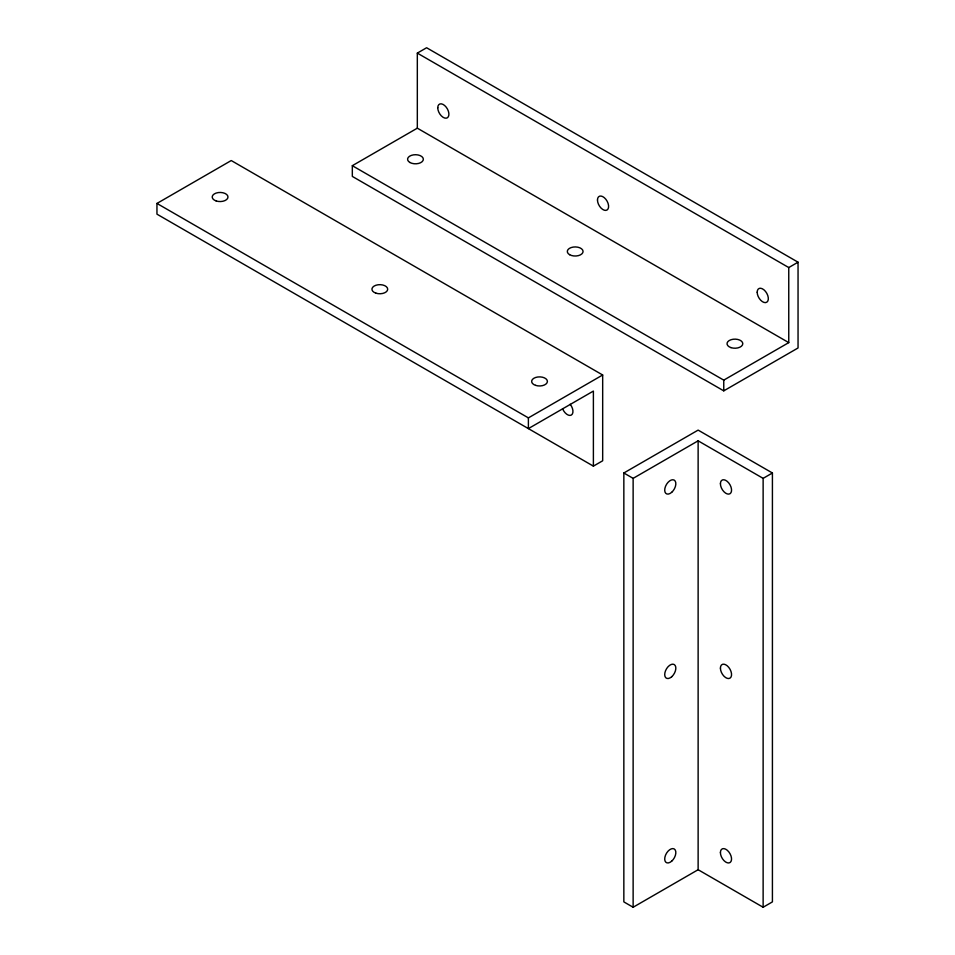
<?xml version="1.0" encoding="UTF-8"?>
<svg xmlns="http://www.w3.org/2000/svg" width="955" height="955" viewBox="0 0 955 955"><rect width="100%" height="100%" fill="white"/><g stroke="black" fill="none" stroke-linecap="round" stroke-linejoin="round"><path stroke-width="1.43" d="M156.954 203.439L231.241 160.547L602.677 374.993L602.677 460.776L593.389 466.136L156.954 214.159L156.954 203.439L528.39 417.884L602.677 374.993M417.323 53.11L426.61 47.75L798.046 262.195L798.046 347.978L723.759 390.858L352.323 176.412L352.323 165.693L417.323 128.173L788.758 342.618L788.758 267.555L417.323 53.11L417.323 128.173M788.758 267.555L798.046 262.195M352.323 165.693L723.759 380.138L788.758 342.618M623.842 472.988L698.129 430.108L772.416 472.988L772.416 901.89L763.129 907.25L698.129 869.718L633.129 907.25L623.842 901.89L623.842 472.988L633.129 478.36L698.129 440.828L763.129 478.36L772.416 472.988M763.129 478.36L763.129 907.25M723.759 380.138L723.759 390.858M698.129 440.828L698.129 869.718M633.129 478.36L633.129 907.25M593.389 466.136L593.389 391.073L528.39 428.604L528.39 417.884M570.171 404.263A7.879 4.548 60 0 1 571.329 415.055A7.879 4.548 60 0 1 562.567 408.668M535.588 385.366A7.879 4.548 0 0 0 547.406 381.427A7.879 4.548 0 0 0 535.588 377.488A7.879 4.548 0 0 0 535.588 385.366M216.152 200.944A7.879 4.548 0 0 0 227.982 197.005A7.879 4.548 0 0 0 216.152 193.065A7.879 4.548 0 0 0 216.152 200.944M375.876 293.149A7.879 4.548 0 0 0 387.694 289.21A7.879 4.548 0 0 0 375.876 285.27A7.879 4.548 0 0 0 375.876 293.149M671.711 492.314A7.879 4.548 -60 0 0 674.218 480.114A7.879 4.548 -60 0 0 664.895 488.375A7.879 4.548 -60 0 0 671.711 492.314M671.711 861.159A7.879 4.548 -60 0 0 674.218 848.959A7.879 4.548 -60 0 0 664.895 857.22A7.879 4.548 -60 0 0 671.711 861.159M720.416 483.719A7.879 4.548 60 0 0 728.772 494.117A7.879 4.548 60 0 0 728.772 482.967A7.879 4.548 60 0 0 720.416 483.719M720.416 852.564A7.879 4.548 60 0 0 728.772 862.962A7.879 4.548 60 0 0 728.772 851.824A7.879 4.548 60 0 0 720.416 852.564M720.416 668.142A7.879 4.548 60 0 0 728.772 678.539A7.879 4.548 60 0 0 728.772 667.39A7.879 4.548 60 0 0 720.416 668.142M671.711 676.737A7.879 4.548 -60 0 0 674.218 664.537A7.879 4.548 -60 0 0 664.895 672.798A7.879 4.548 -60 0 0 671.711 676.737M409.898 162.481A7.879 4.548 0 0 0 423.077 160.44A7.879 4.548 0 0 0 413.431 154.865A7.879 4.548 0 0 0 409.898 162.481M730.969 347.62A7.879 4.548 0 0 0 742.787 343.681A7.879 4.548 0 0 0 730.969 339.741A7.879 4.548 0 0 0 730.969 347.62M437.76 107.796A7.879 4.548 60 0 0 446.116 118.193A7.879 4.548 60 0 0 446.116 107.044A7.879 4.548 60 0 0 437.76 107.796M757.184 292.218A7.879 4.548 60 0 0 765.54 302.616A7.879 4.548 60 0 0 765.54 291.466A7.879 4.548 60 0 0 757.184 292.218M597.472 200.001A7.879 4.548 60 0 0 605.828 210.398A7.879 4.548 60 0 0 605.828 199.261A7.879 4.548 60 0 0 597.472 200.001M569.61 254.687A7.879 4.548 0 0 0 582.801 252.645A7.879 4.548 0 0 0 573.143 247.082A7.879 4.548 0 0 0 569.61 254.687"/></g></svg>
